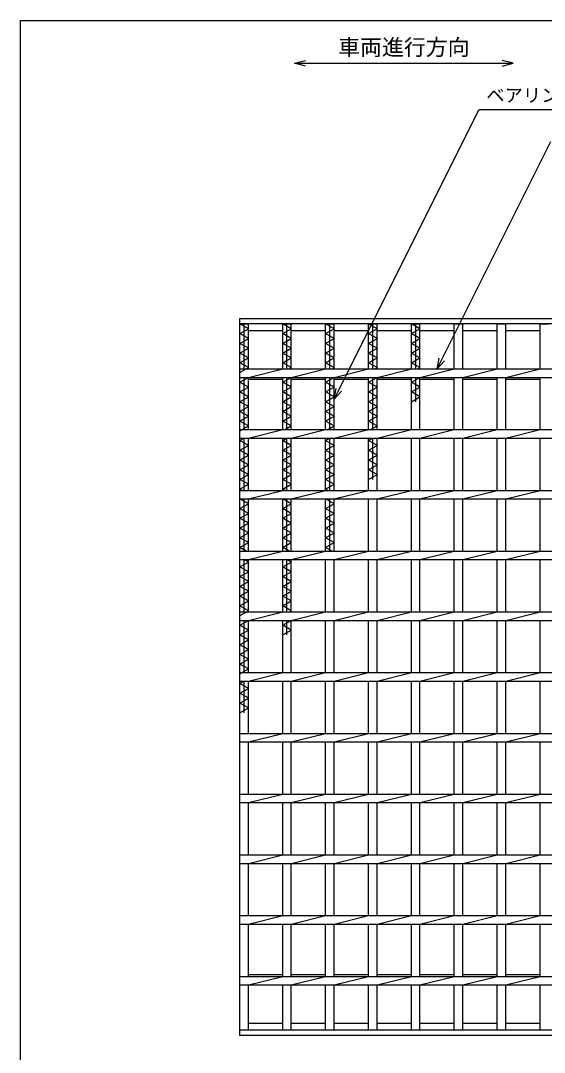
# Model space of a CAD drawing. Units: millimetres, scale not verified. Extents: x -1092 to 1039, y -770 to 632.
# Drawn here: x -1037 to -606, y -217 to 632 of the extents above; entities that cross this region are included whole.
import ezdxf
from ezdxf.enums import TextEntityAlignment as Align

# ---------------------------------------------------------------- set-up
doc = ezdxf.new("R2010")
doc.units = ezdxf.units.MM
doc.header["$LTSCALE"] = 6
for name, color, linetype, lineweight in [('0_2', 150, 'Continuous', 25), ('16', 3, 'Continuous', 25), ('22', 4, 'Continuous', 25)]:
    doc.layers.add(name, color=color, linetype=linetype, lineweight=lineweight)
doc.styles.add('ベクトル', font='')
doc.styles.get('ベクトル').set_extended_font_data('ベクトル')

msp = doc.modelspace()

# ---------------------------------------------------------------- linework, layer by layer
at = {"layer": '0_2'}
for p, q in [((-1037.4, -687.9), (-1037.4, 632.1)), ((-1037.4, 632.1), (1038.6, 632.1))]:
    msp.add_line(p, q, dxfattribs=at)
at = {"layer": '0_2', "color": 4}
for p, q in [((-812, 597), (-803, 599.4)), ((-803, 594.6), (-812, 597)), ((-812, 597), (-632, 597)), ((-632, 597), (-641, 599.4)), ((-641, 594.6), (-632, 597))]:
    msp.add_line(p, q, dxfattribs=at)
at = {"layer": '16'}
for p, q in [((-857, 387), (-250, 387)), ((-857, 382.5), (-857, 387)), ((-250, 382.5), (-857, 382.5)), ((-857, -198.5), (-857, 382.5)), ((-857, 382.5), (-850, 382.5)), ((-850, 378.5), (-857, 382.5)), ((-853.5, 345.5), (-853.5, 382.5)), ((-850, 345.5), (-850, 382.5)), ((-821.7, 345.5), (-821.7, 382.5)), ((-821.7, 382.5), (-814.7, 382.5)), ((-814.7, 378.5), (-821.7, 382.5)), ((-818.2, 345.5), (-818.2, 382.5)), ((-814.7, 345.5), (-814.7, 382.5)), ((-786.4, 345.5), (-786.4, 382.5)), ((-786.4, 382.5), (-779.4, 382.5)), ((-779.4, 378.5), (-786.4, 382.5)), ((-782.9, 345.5), (-782.9, 382.5)), ((-779.4, 345.5), (-779.4, 382.5)), ((-751.1, 345.5), (-751.1, 382.5)), ((-751.1, 382.5), (-744.1, 382.5)), ((-744.1, 378.5), (-751.1, 382.5)), ((-747.6, 345.5), (-747.6, 382.5)), ((-744.1, 345.5), (-744.1, 382.5)), ((-715.8, 345.5), (-715.8, 382.5)), ((-715.8, 382.5), (-708.8, 382.5)), ((-708.8, 378.5), (-715.8, 382.5)), ((-712.3, 345.5), (-712.3, 382.5)), ((-708.8, 345.5), (-708.8, 382.5)), ((-680.5, 345.5), (-680.5, 382.5)), ((-680.5, 382.5), (-673.5, 382.5)), ((-673.5, 345.5), (-673.5, 382.5)), ((-645.2, 345.5), (-645.2, 382.5)), ((-645.2, 382.5), (-638.2, 382.5)), ((-638.2, 345.5), (-638.2, 382.5)), ((-609.9, 345.5), (-609.9, 382.5)), ((-609.9, 382.5), (-602.9, 382.5)), ((-857, 374.5), (-850, 378.5)), ((-850, 370.5), (-857, 374.5)), ((-850, 377), (-821.7, 377)), ((-821.7, 374.5), (-814.7, 378.5)), ((-814.7, 370.5), (-821.7, 374.5)), ((-814.7, 377), (-786.4, 377)), ((-786.4, 374.5), (-779.4, 378.5)), ((-779.4, 370.5), (-786.4, 374.5)), ((-779.4, 377), (-751.1, 377)), ((-751.1, 374.5), (-744.1, 378.5)), ((-744.1, 370.5), (-751.1, 374.5)), ((-744.1, 377), (-715.8, 377)), ((-715.8, 374.5), (-708.8, 378.5)), ((-708.8, 370.5), (-715.8, 374.5)), ((-708.8, 377), (-680.5, 377)), ((-673.5, 377), (-645.2, 377)), ((-638.2, 377), (-609.9, 377)), ((-857, 366.5), (-850, 370.5)), ((-850, 362.5), (-857, 366.5)), ((-821.7, 366.5), (-814.7, 370.5)), ((-814.7, 362.5), (-821.7, 366.5)), ((-786.4, 366.5), (-779.4, 370.5)), ((-779.4, 362.5), (-786.4, 366.5)), ((-751.1, 366.5), (-744.1, 370.5)), ((-744.1, 362.5), (-751.1, 366.5)), ((-715.8, 366.5), (-708.8, 370.5)), ((-708.8, 362.5), (-715.8, 366.5)), ((-857, 358.5), (-850, 362.5)), ((-850, 354.5), (-857, 358.5)), ((-821.7, 358.5), (-814.7, 362.5)), ((-814.7, 354.5), (-821.7, 358.5)), ((-786.4, 358.5), (-779.4, 362.5)), ((-779.4, 354.5), (-786.4, 358.5)), ((-751.1, 358.5), (-744.1, 362.5)), ((-744.1, 354.5), (-751.1, 358.5)), ((-715.8, 358.5), (-708.8, 362.5)), ((-708.8, 354.5), (-715.8, 358.5)), ((-857, 350.5), (-850, 354.5)), ((-850, 346.5), (-857, 350.5)), ((-821.7, 350.5), (-814.7, 354.5)), ((-814.7, 346.5), (-821.7, 350.5)), ((-786.4, 350.5), (-779.4, 354.5)), ((-779.4, 346.5), (-786.4, 350.5)), ((-751.1, 350.5), (-744.1, 354.5)), ((-744.1, 346.5), (-751.1, 350.5)), ((-715.8, 350.5), (-708.8, 354.5)), ((-708.8, 346.5), (-715.8, 350.5)), ((-857, 342.5), (-850, 346.5)), ((-857, 345.5), (-250, 345.5)), ((-857, 338.5), (-857, 345.5)), ((-850, 338.5), (-821.7, 345.5)), ((-816.45, 345.5), (-814.7, 346.5)), ((-814.7, 338.5), (-786.4, 345.5)), ((-781.15, 345.5), (-779.4, 346.5)), ((-779.4, 338.5), (-751.1, 345.5)), ((-745.85, 345.5), (-744.1, 346.5)), ((-744.1, 338.5), (-715.8, 345.5)), ((-710.55, 345.5), (-708.8, 346.5)), ((-708.8, 338.5), (-680.5, 345.5)), ((-673.5, 338.5), (-645.2, 345.5)), ((-638.2, 338.5), (-609.9, 345.5)), ((-857, 338.5), (-250, 338.5)), ((-857, 334.5), (-850, 338.5)), ((-850, 330.5), (-857, 334.5)), ((-853.5, 295.5), (-853.5, 338.5)), ((-850, 295.5), (-850, 338.5)), ((-850, 337), (-821.7, 337)), ((-821.7, 295.5), (-821.7, 338.5)), ((-821.7, 334.5), (-814.7, 338.5)), ((-814.7, 330.5), (-821.7, 334.5)), ((-818.2, 295.5), (-818.2, 338.5)), ((-814.7, 295.5), (-814.7, 338.5)), ((-814.7, 337), (-786.4, 337)), ((-786.4, 295.5), (-786.4, 338.5)), ((-786.4, 334.5), (-779.4, 338.5)), ((-779.4, 330.5), (-786.4, 334.5)), ((-782.9, 295.5), (-782.9, 338.5)), ((-779.4, 295.5), (-779.4, 338.5)), ((-779.4, 337), (-751.1, 337)), ((-751.1, 295.5), (-751.1, 338.5)), ((-751.1, 334.5), (-744.1, 338.5)), ((-744.1, 330.5), (-751.1, 334.5)), ((-747.6, 295.5), (-747.6, 338.5)), ((-744.1, 295.5), (-744.1, 338.5)), ((-744.1, 337), (-715.8, 337)), ((-715.8, 295.5), (-715.8, 338.5)), ((-715.8, 334.5), (-708.8, 338.5)), ((-708.8, 330.5), (-715.8, 334.5)), ((-712.3, 318.5), (-712.3, 338.5)), ((-708.8, 295.5), (-708.8, 338.5)), ((-708.8, 337), (-680.5, 337)), ((-680.5, 295.5), (-680.5, 338.5)), ((-673.5, 295.5), (-673.5, 338.5)), ((-673.5, 337), (-645.2, 337)), ((-645.2, 295.5), (-645.2, 338.5)), ((-638.2, 295.5), (-638.2, 338.5)), ((-638.2, 337), (-609.9, 337)), ((-609.9, 295.5), (-609.9, 338.5)), ((-857, 326.5), (-850, 330.5)), ((-850, 322.5), (-857, 326.5)), ((-821.7, 326.5), (-814.7, 330.5)), ((-814.7, 322.5), (-821.7, 326.5)), ((-786.4, 326.5), (-779.4, 330.5)), ((-779.4, 322.5), (-786.4, 326.5)), ((-751.1, 326.5), (-744.1, 330.5)), ((-744.1, 322.5), (-751.1, 326.5)), ((-715.8, 326.5), (-708.8, 330.5)), ((-708.8, 322.5), (-715.8, 326.5)), ((-857, 318.5), (-850, 322.5)), ((-850, 314.5), (-857, 318.5)), ((-857, 310.5), (-850, 314.5)), ((-821.7, 318.5), (-814.7, 322.5)), ((-814.7, 314.5), (-821.7, 318.5)), ((-821.7, 310.5), (-814.7, 314.5)), ((-786.4, 318.5), (-779.4, 322.5)), ((-779.4, 314.5), (-786.4, 318.5)), ((-786.4, 310.5), (-779.4, 314.5)), ((-751.1, 318.5), (-744.1, 322.5)), ((-744.1, 314.5), (-751.1, 318.5)), ((-751.1, 310.5), (-744.1, 314.5)), ((-715.8, 318.5), (-708.8, 322.5)), ((-850, 306.5), (-857, 310.5)), ((-857, 302.5), (-850, 306.5)), ((-814.7, 306.5), (-821.7, 310.5)), ((-821.7, 302.5), (-814.7, 306.5)), ((-779.4, 306.5), (-786.4, 310.5)), ((-786.4, 302.5), (-779.4, 306.5)), ((-744.1, 306.5), (-751.1, 310.5)), ((-751.1, 302.5), (-744.1, 306.5)), ((-850, 298.5), (-857, 302.5)), ((-857, 294.5), (-850, 298.5)), ((-814.7, 298.5), (-821.7, 302.5)), ((-819.95, 295.5), (-814.7, 298.5)), ((-779.4, 298.5), (-786.4, 302.5)), ((-784.65, 295.5), (-779.4, 298.5)), ((-744.1, 298.5), (-751.1, 302.5)), ((-749.35, 295.5), (-744.1, 298.5)), ((-857, 295.5), (-250, 295.5)), ((-857, 288.5), (-857, 295.5)), ((-850, 288.5), (-821.7, 295.5)), ((-814.7, 288.5), (-786.4, 295.5)), ((-779.4, 288.5), (-751.1, 295.5)), ((-744.1, 288.5), (-715.8, 295.5)), ((-708.8, 288.5), (-680.5, 295.5)), ((-673.5, 288.5), (-645.2, 295.5)), ((-638.2, 288.5), (-609.9, 295.5)), ((-857, 288.5), (-250, 288.5)), ((-857, 286.5), (-853.5, 288.5)), ((-850, 282.5), (-857, 286.5)), ((-857, 278.5), (-850, 282.5)), ((-853.5, 245.5), (-853.5, 288.5)), ((-850, 245.5), (-850, 288.5)), ((-821.7, 245.5), (-821.7, 288.5)), ((-821.7, 286.5), (-818.2, 288.5)), ((-814.7, 282.5), (-821.7, 286.5)), ((-821.7, 278.5), (-814.7, 282.5)), ((-818.2, 245.5), (-818.2, 288.5)), ((-814.7, 245.5), (-814.7, 288.5)), ((-786.4, 245.5), (-786.4, 288.5)), ((-786.4, 286.5), (-782.9, 288.5)), ((-779.4, 282.5), (-786.4, 286.5)), ((-786.4, 278.5), (-779.4, 282.5)), ((-782.9, 245.5), (-782.9, 288.5)), ((-779.4, 245.5), (-779.4, 288.5)), ((-751.1, 245.5), (-751.1, 288.5)), ((-751.1, 286.5), (-747.6, 288.5)), ((-744.1, 282.5), (-751.1, 286.5)), ((-751.1, 278.5), (-744.1, 282.5)), ((-747.6, 254.5), (-747.6, 288.5)), ((-744.1, 245.5), (-744.1, 288.5)), ((-715.8, 245.5), (-715.8, 288.5)), ((-708.8, 245.5), (-708.8, 288.5)), ((-680.5, 245.5), (-680.5, 288.5)), ((-673.5, 245.5), (-673.5, 288.5)), ((-645.2, 245.5), (-645.2, 288.5)), ((-638.2, 245.5), (-638.2, 288.5)), ((-609.9, 245.5), (-609.9, 288.5)), ((-850, 274.5), (-857, 278.5)), ((-857, 270.5), (-850, 274.5)), ((-814.7, 274.5), (-821.7, 278.5)), ((-821.7, 270.5), (-814.7, 274.5)), ((-779.4, 274.5), (-786.4, 278.5)), ((-786.4, 270.5), (-779.4, 274.5)), ((-744.1, 274.5), (-751.1, 278.5)), ((-751.1, 270.5), (-744.1, 274.5)), ((-850, 266.5), (-857, 270.5)), ((-857, 262.5), (-850, 266.5)), ((-814.7, 266.5), (-821.7, 270.5)), ((-821.7, 262.5), (-814.7, 266.5)), ((-779.4, 266.5), (-786.4, 270.5)), ((-786.4, 262.5), (-779.4, 266.5)), ((-744.1, 266.5), (-751.1, 270.5)), ((-751.1, 262.5), (-744.1, 266.5)), ((-850, 258.5), (-857, 262.5)), ((-857, 254.5), (-850, 258.5)), ((-814.7, 258.5), (-821.7, 262.5)), ((-821.7, 254.5), (-814.7, 258.5)), ((-779.4, 258.5), (-786.4, 262.5)), ((-786.4, 254.5), (-779.4, 258.5)), ((-744.1, 258.5), (-751.1, 262.5)), ((-751.1, 254.5), (-744.1, 258.5)), ((-850, 250.5), (-857, 254.5)), ((-857, 246.5), (-850, 250.5)), ((-855.25, 245.5), (-857, 246.5)), ((-814.7, 250.5), (-821.7, 254.5)), ((-821.7, 246.5), (-814.7, 250.5)), ((-819.95, 245.5), (-821.7, 246.5)), ((-779.4, 250.5), (-786.4, 254.5)), ((-786.4, 246.5), (-779.4, 250.5)), ((-784.65, 245.5), (-786.4, 246.5)), ((-857, 245.5), (-250, 245.5)), ((-857, 238.5), (-857, 245.5)), ((-857, 238.5), (-250, 238.5)), ((-850, 234.5), (-857, 238.5)), ((-853.5, 195.5), (-853.5, 238.5)), ((-850, 238.5), (-821.7, 245.5)), ((-850, 195.5), (-850, 238.5)), ((-821.7, 195.5), (-821.7, 238.5)), ((-814.7, 234.5), (-821.7, 238.5)), ((-818.2, 195.5), (-818.2, 238.5)), ((-814.7, 238.5), (-786.4, 245.5)), ((-814.7, 195.5), (-814.7, 238.5)), ((-786.4, 195.5), (-786.4, 238.5)), ((-779.4, 234.5), (-786.4, 238.5)), ((-782.9, 195.5), (-782.9, 238.5)), ((-779.4, 238.5), (-751.1, 245.5)), ((-779.4, 195.5), (-779.4, 238.5)), ((-751.1, 195.5), (-751.1, 238.5)), ((-744.1, 238.5), (-715.8, 245.5)), ((-744.1, 195.5), (-744.1, 238.5)), ((-715.8, 195.5), (-715.8, 238.5)), ((-708.8, 238.5), (-680.5, 245.5)), ((-708.8, 195.5), (-708.8, 238.5)), ((-680.5, 195.5), (-680.5, 238.5)), ((-673.5, 238.5), (-645.2, 245.5)), ((-673.5, 195.5), (-673.5, 238.5)), ((-645.2, 195.5), (-645.2, 238.5)), ((-638.2, 238.5), (-609.9, 245.5)), ((-638.2, 195.5), (-638.2, 238.5)), ((-609.9, 195.5), (-609.9, 238.5)), ((-857, 230.5), (-850, 234.5)), ((-850, 226.5), (-857, 230.5)), ((-821.7, 230.5), (-814.7, 234.5)), ((-814.7, 226.5), (-821.7, 230.5)), ((-786.4, 230.5), (-779.4, 234.5)), ((-779.4, 226.5), (-786.4, 230.5)), ((-857, 222.5), (-850, 226.5)), ((-850, 218.5), (-857, 222.5)), ((-821.7, 222.5), (-814.7, 226.5)), ((-814.7, 218.5), (-821.7, 222.5)), ((-786.4, 222.5), (-779.4, 226.5)), ((-779.4, 218.5), (-786.4, 222.5)), ((-857, 214.5), (-850, 218.5)), ((-850, 210.5), (-857, 214.5)), ((-821.7, 214.5), (-814.7, 218.5)), ((-814.7, 210.5), (-821.7, 214.5)), ((-786.4, 214.5), (-779.4, 218.5)), ((-779.4, 210.5), (-786.4, 214.5)), ((-857, 206.5), (-850, 210.5)), ((-850, 202.5), (-857, 206.5)), ((-821.7, 206.5), (-814.7, 210.5)), ((-814.7, 202.5), (-821.7, 206.5)), ((-786.4, 206.5), (-779.4, 210.5)), ((-779.4, 202.5), (-786.4, 206.5)), ((-857, 198.5), (-850, 202.5)), ((-851.75, 195.5), (-857, 198.5)), ((-857, 195.5), (-250, 195.5)), ((-857, 188.5), (-857, 195.5)), ((-850, 188.5), (-821.7, 195.5)), ((-821.7, 198.5), (-814.7, 202.5)), ((-816.45, 195.5), (-821.7, 198.5)), ((-814.7, 188.5), (-786.4, 195.5)), ((-786.4, 198.5), (-779.4, 202.5)), ((-781.15, 195.5), (-786.4, 198.5)), ((-779.4, 188.5), (-751.1, 195.5)), ((-744.1, 188.5), (-715.8, 195.5)), ((-708.8, 188.5), (-680.5, 195.5)), ((-673.5, 188.5), (-645.2, 195.5)), ((-638.2, 188.5), (-609.9, 195.5)), ((-857, 188.5), (-250, 188.5)), ((-853.5, 145.5), (-853.5, 188.5)), ((-850, 186.5), (-853.5, 188.5)), ((-850, 145.5), (-850, 188.5)), ((-821.7, 145.5), (-821.7, 188.5)), ((-818.2, 145.5), (-818.2, 188.5)), ((-814.7, 186.5), (-818.2, 188.5)), ((-814.7, 145.5), (-814.7, 188.5)), ((-786.4, 145.5), (-786.4, 188.5)), ((-779.4, 145.5), (-779.4, 188.5)), ((-751.1, 145.5), (-751.1, 188.5)), ((-744.1, 145.5), (-744.1, 188.5)), ((-715.8, 145.5), (-715.8, 188.5)), ((-708.8, 145.5), (-708.8, 188.5)), ((-680.5, 145.5), (-680.5, 188.5)), ((-673.5, 145.5), (-673.5, 188.5)), ((-645.2, 145.5), (-645.2, 188.5)), ((-638.2, 145.5), (-638.2, 188.5)), ((-609.9, 145.5), (-609.9, 188.5)), ((-857, 182.5), (-850, 186.5)), ((-850, 178.5), (-857, 182.5)), ((-857, 174.5), (-850, 178.5)), ((-821.7, 182.5), (-814.7, 186.5)), ((-814.7, 178.5), (-821.7, 182.5)), ((-821.7, 174.5), (-814.7, 178.5)), ((-850, 170.5), (-857, 174.5)), ((-857, 166.5), (-850, 170.5)), ((-814.7, 170.5), (-821.7, 174.5)), ((-821.7, 166.5), (-814.7, 170.5)), ((-850, 162.5), (-857, 166.5)), ((-857, 158.5), (-850, 162.5)), ((-814.7, 162.5), (-821.7, 166.5)), ((-821.7, 158.5), (-814.7, 162.5)), ((-850, 154.5), (-857, 158.5)), ((-857, 150.5), (-850, 154.5)), ((-814.7, 154.5), (-821.7, 158.5)), ((-821.7, 150.5), (-814.7, 154.5)), ((-850, 146.5), (-857, 150.5)), ((-857, 142.5), (-850, 146.5)), ((-857, 145.5), (-250, 145.5)), ((-857, 138.5), (-857, 145.5)), ((-850, 138.5), (-821.7, 145.5)), ((-814.7, 146.5), (-821.7, 150.5)), ((-816.45, 145.5), (-814.7, 146.5)), ((-814.7, 138.5), (-786.4, 145.5)), ((-779.4, 138.5), (-751.1, 145.5)), ((-744.1, 138.5), (-715.8, 145.5)), ((-708.8, 138.5), (-680.5, 145.5)), ((-673.5, 138.5), (-645.2, 145.5)), ((-638.2, 138.5), (-609.9, 145.5)), ((-857, 138.5), (-250, 138.5)), ((-857, 134.5), (-850, 138.5)), ((-853.5, 95.5), (-853.5, 138.5)), ((-850, 95.5), (-850, 138.5)), ((-821.7, 95.5), (-821.7, 138.5)), ((-821.7, 134.5), (-814.7, 138.5)), ((-818.2, 126.5), (-818.2, 138.5)), ((-814.7, 95.5), (-814.7, 138.5)), ((-786.4, 95.5), (-786.4, 138.5)), ((-779.4, 95.5), (-779.4, 138.5)), ((-751.1, 95.5), (-751.1, 138.5)), ((-744.1, 95.5), (-744.1, 138.5)), ((-715.8, 95.5), (-715.8, 138.5)), ((-708.8, 95.5), (-708.8, 138.5)), ((-680.5, 95.5), (-680.5, 138.5)), ((-673.5, 95.5), (-673.5, 138.5)), ((-645.2, 95.5), (-645.2, 138.5)), ((-638.2, 95.5), (-638.2, 138.5)), ((-609.9, 95.5), (-609.9, 138.5)), ((-850, 130.5), (-857, 134.5)), ((-857, 126.5), (-850, 130.5)), ((-814.7, 130.5), (-821.7, 134.5)), ((-821.7, 126.5), (-814.7, 130.5)), ((-850, 122.5), (-857, 126.5)), ((-857, 118.5), (-850, 122.5)), ((-850, 114.5), (-857, 118.5)), ((-857, 110.5), (-850, 114.5)), ((-850, 106.5), (-857, 110.5)), ((-857, 102.5), (-850, 106.5)), ((-850, 98.5), (-857, 102.5)), ((-857, 94.5), (-850, 98.5)), ((-857, 95.5), (-250, 95.5)), ((-857, 88.5), (-857, 95.5)), ((-850, 88.5), (-821.7, 95.5)), ((-814.7, 88.5), (-786.4, 95.5)), ((-779.4, 88.5), (-751.1, 95.5)), ((-744.1, 88.5), (-715.8, 95.5)), ((-708.8, 88.5), (-680.5, 95.5)), ((-673.5, 88.5), (-645.2, 95.5)), ((-638.2, 88.5), (-609.9, 95.5)), ((-857, 88.5), (-250, 88.5)), ((-857, 86.5), (-853.5, 88.5)), ((-850, 82.5), (-857, 86.5)), ((-853.5, 62.5), (-853.5, 88.5)), ((-850, 45.5), (-850, 88.5)), ((-821.7, 45.5), (-821.7, 88.5)), ((-814.7, 45.5), (-814.7, 88.5)), ((-786.4, 45.5), (-786.4, 88.5)), ((-779.4, 45.5), (-779.4, 88.5)), ((-751.1, 45.5), (-751.1, 88.5)), ((-744.1, 45.5), (-744.1, 88.5)), ((-715.8, 45.5), (-715.8, 88.5)), ((-708.8, 45.5), (-708.8, 88.5)), ((-680.5, 45.5), (-680.5, 88.5)), ((-673.5, 45.5), (-673.5, 88.5)), ((-645.2, 45.5), (-645.2, 88.5)), ((-638.2, 45.5), (-638.2, 88.5)), ((-609.9, 45.5), (-609.9, 88.5)), ((-857, 78.5), (-850, 82.5)), ((-850, 74.5), (-857, 78.5)), ((-857, 70.5), (-850, 74.5)), ((-850, 66.5), (-857, 70.5)), ((-857, 62.5), (-850, 66.5)), ((-857, 45.5), (-250, 45.5)), ((-857, 38.5), (-857, 45.5)), ((-850, 38.5), (-821.7, 45.5)), ((-814.7, 38.5), (-786.4, 45.5)), ((-779.4, 38.5), (-751.1, 45.5)), ((-744.1, 38.5), (-715.8, 45.5)), ((-708.8, 38.5), (-680.5, 45.5)), ((-673.5, 38.5), (-645.2, 45.5)), ((-638.2, 38.5), (-609.9, 45.5)), ((-857, 38.5), (-250, 38.5)), ((-850, -4.5), (-850, 38.5)), ((-821.7, -4.5), (-821.7, 38.5)), ((-814.7, -4.5), (-814.7, 38.5)), ((-786.4, -4.5), (-786.4, 38.5)), ((-779.4, -4.5), (-779.4, 38.5)), ((-751.1, -4.5), (-751.1, 38.5)), ((-744.1, -4.5), (-744.1, 38.5)), ((-715.8, -4.5), (-715.8, 38.5)), ((-708.8, -4.5), (-708.8, 38.5)), ((-680.5, -4.5), (-680.5, 38.5)), ((-673.5, -4.5), (-673.5, 38.5)), ((-645.2, -4.5), (-645.2, 38.5)), ((-638.2, -4.5), (-638.2, 38.5)), ((-609.9, -4.5), (-609.9, 38.5)), ((-857, -4.5), (-250, -4.5)), ((-857, -11.5), (-857, -4.5)), ((-850, -11.5), (-821.7, -4.5)), ((-814.7, -11.5), (-786.4, -4.5)), ((-779.4, -11.5), (-751.1, -4.5)), ((-744.1, -11.5), (-715.8, -4.5)), ((-708.8, -11.5), (-680.5, -4.5)), ((-673.5, -11.5), (-645.2, -4.5)), ((-638.2, -11.5), (-609.9, -4.5)), ((-857, -11.5), (-250, -11.5)), ((-850, -54.5), (-850, -11.5)), ((-821.7, -54.5), (-821.7, -11.5)), ((-814.7, -54.5), (-814.7, -11.5)), ((-786.4, -54.5), (-786.4, -11.5)), ((-779.4, -54.5), (-779.4, -11.5)), ((-751.1, -54.5), (-751.1, -11.5)), ((-744.1, -54.5), (-744.1, -11.5)), ((-715.8, -54.5), (-715.8, -11.5)), ((-708.8, -54.5), (-708.8, -11.5)), ((-680.5, -54.5), (-680.5, -11.5)), ((-673.5, -54.5), (-673.5, -11.5)), ((-645.2, -54.5), (-645.2, -11.5)), ((-638.2, -54.5), (-638.2, -11.5)), ((-609.9, -54.5), (-609.9, -11.5)), ((-857, -54.5), (-250, -54.5)), ((-857, -61.5), (-857, -54.5)), ((-850, -61.5), (-821.7, -54.5)), ((-814.7, -61.5), (-786.4, -54.5)), ((-779.4, -61.5), (-751.1, -54.5)), ((-744.1, -61.5), (-715.8, -54.5)), ((-708.8, -61.5), (-680.5, -54.5)), ((-673.5, -61.5), (-645.2, -54.5)), ((-638.2, -61.5), (-609.9, -54.5)), ((-857, -61.5), (-250, -61.5)), ((-850, -104.5), (-850, -61.5)), ((-821.7, -104.5), (-821.7, -61.5)), ((-814.7, -104.5), (-814.7, -61.5)), ((-786.4, -104.5), (-786.4, -61.5)), ((-779.4, -104.5), (-779.4, -61.5)), ((-751.1, -104.5), (-751.1, -61.5)), ((-744.1, -104.5), (-744.1, -61.5)), ((-715.8, -104.5), (-715.8, -61.5)), ((-708.8, -104.5), (-708.8, -61.5)), ((-680.5, -104.5), (-680.5, -61.5)), ((-673.5, -104.5), (-673.5, -61.5)), ((-645.2, -104.5), (-645.2, -61.5)), ((-638.2, -104.5), (-638.2, -61.5)), ((-609.9, -104.5), (-609.9, -61.5)), ((-857, -104.5), (-250, -104.5)), ((-857, -111.5), (-857, -104.5)), ((-850, -111.5), (-821.7, -104.5)), ((-814.7, -111.5), (-786.4, -104.5)), ((-779.4, -111.5), (-751.1, -104.5)), ((-744.1, -111.5), (-715.8, -104.5)), ((-708.8, -111.5), (-680.5, -104.5)), ((-673.5, -111.5), (-645.2, -104.5)), ((-638.2, -111.5), (-609.9, -104.5)), ((-857, -111.5), (-250, -111.5)), ((-850, -154.5), (-850, -111.5)), ((-821.7, -154.5), (-821.7, -111.5)), ((-814.7, -154.5), (-814.7, -111.5)), ((-786.4, -154.5), (-786.4, -111.5)), ((-779.4, -154.5), (-779.4, -111.5)), ((-751.1, -154.5), (-751.1, -111.5)), ((-744.1, -154.5), (-744.1, -111.5)), ((-715.8, -154.5), (-715.8, -111.5)), ((-708.8, -154.5), (-708.8, -111.5)), ((-680.5, -154.5), (-680.5, -111.5)), ((-673.5, -154.5), (-673.5, -111.5)), ((-645.2, -154.5), (-645.2, -111.5)), ((-638.2, -154.5), (-638.2, -111.5)), ((-609.9, -154.5), (-609.9, -111.5)), ((-857, -154.5), (-250, -154.5)), ((-857, -161.5), (-857, -154.5)), ((-850, -153), (-821.7, -153)), ((-850, -161.5), (-821.7, -154.5)), ((-814.7, -153), (-786.4, -153)), ((-814.7, -161.5), (-786.4, -154.5)), ((-779.4, -153), (-751.1, -153)), ((-779.4, -161.5), (-751.1, -154.5)), ((-744.1, -153), (-715.8, -153)), ((-744.1, -161.5), (-715.8, -154.5)), ((-708.8, -153), (-680.5, -153)), ((-708.8, -161.5), (-680.5, -154.5)), ((-673.5, -153), (-645.2, -153)), ((-673.5, -161.5), (-645.2, -154.5)), ((-638.2, -153), (-609.9, -153)), ((-638.2, -161.5), (-609.9, -154.5)), ((-857, -161.5), (-250, -161.5)), ((-850, -198.5), (-850, -161.5)), ((-821.7, -198.5), (-821.7, -161.5)), ((-814.7, -198.5), (-814.7, -161.5)), ((-786.4, -198.5), (-786.4, -161.5)), ((-779.4, -198.5), (-779.4, -161.5)), ((-751.1, -198.5), (-751.1, -161.5)), ((-744.1, -198.5), (-744.1, -161.5)), ((-715.8, -198.5), (-715.8, -161.5)), ((-708.8, -198.5), (-708.8, -161.5)), ((-680.5, -198.5), (-680.5, -161.5)), ((-673.5, -198.5), (-673.5, -161.5)), ((-645.2, -198.5), (-645.2, -161.5)), ((-638.2, -198.5), (-638.2, -161.5)), ((-609.9, -198.5), (-609.9, -161.5)), ((-850, -193), (-821.7, -193)), ((-814.7, -193), (-786.4, -193)), ((-779.4, -193), (-751.1, -193)), ((-744.1, -193), (-715.8, -193)), ((-708.8, -193), (-680.5, -193)), ((-673.5, -193), (-645.2, -193)), ((-638.2, -193), (-609.9, -193)), ((-857, -198.5), (-250, -198.5)), ((-857, -203), (-857, -198.5)), ((-857, -198.5), (-850, -198.5)), ((-250, -203), (-857, -203)), ((-821.7, -198.5), (-814.7, -198.5)), ((-786.4, -198.5), (-779.4, -198.5)), ((-751.1, -198.5), (-744.1, -198.5)), ((-715.8, -198.5), (-708.8, -198.5)), ((-680.5, -198.5), (-673.5, -198.5)), ((-645.2, -198.5), (-638.2, -198.5)), ((-609.9, -198.5), (-602.9, -198.5))]:
    msp.add_line(p, q, dxfattribs=at)
at = {"layer": '22'}
for p, q in [((-779.4, 320.5), (-660.15, 559)), ((-660.15, 559), (-384.15, 559)), ((-694.65, 345.5), (-601.15, 532.5)), ((-694.65, 345.5), (-692.85, 354.26)), ((-694.65, 345.5), (-688.65, 352.1)), ((-779.4, 320.5), (-777.6, 329.26)), ((-779.4, 320.5), (-773.4, 327.1))]:
    msp.add_line(p, q, dxfattribs=at)

# ---------------------------------------------------------------- texts
at = {"layer": '0_2', "color": 2, "style": 'ベクトル'}
msp.add_text('車両進行方向', height=13.2, dxfattribs=at).set_placement((-776, 610.2), align=Align.MIDDLE_LEFT)
at = {"layer": '22', "color": 2, "style": 'ベクトル'}
msp.add_text('ベアリングバー：', height=11, dxfattribs=at).set_placement((-654.15, 570.7), align=Align.MIDDLE_LEFT)

doc.saveas('drawing.dxf')
